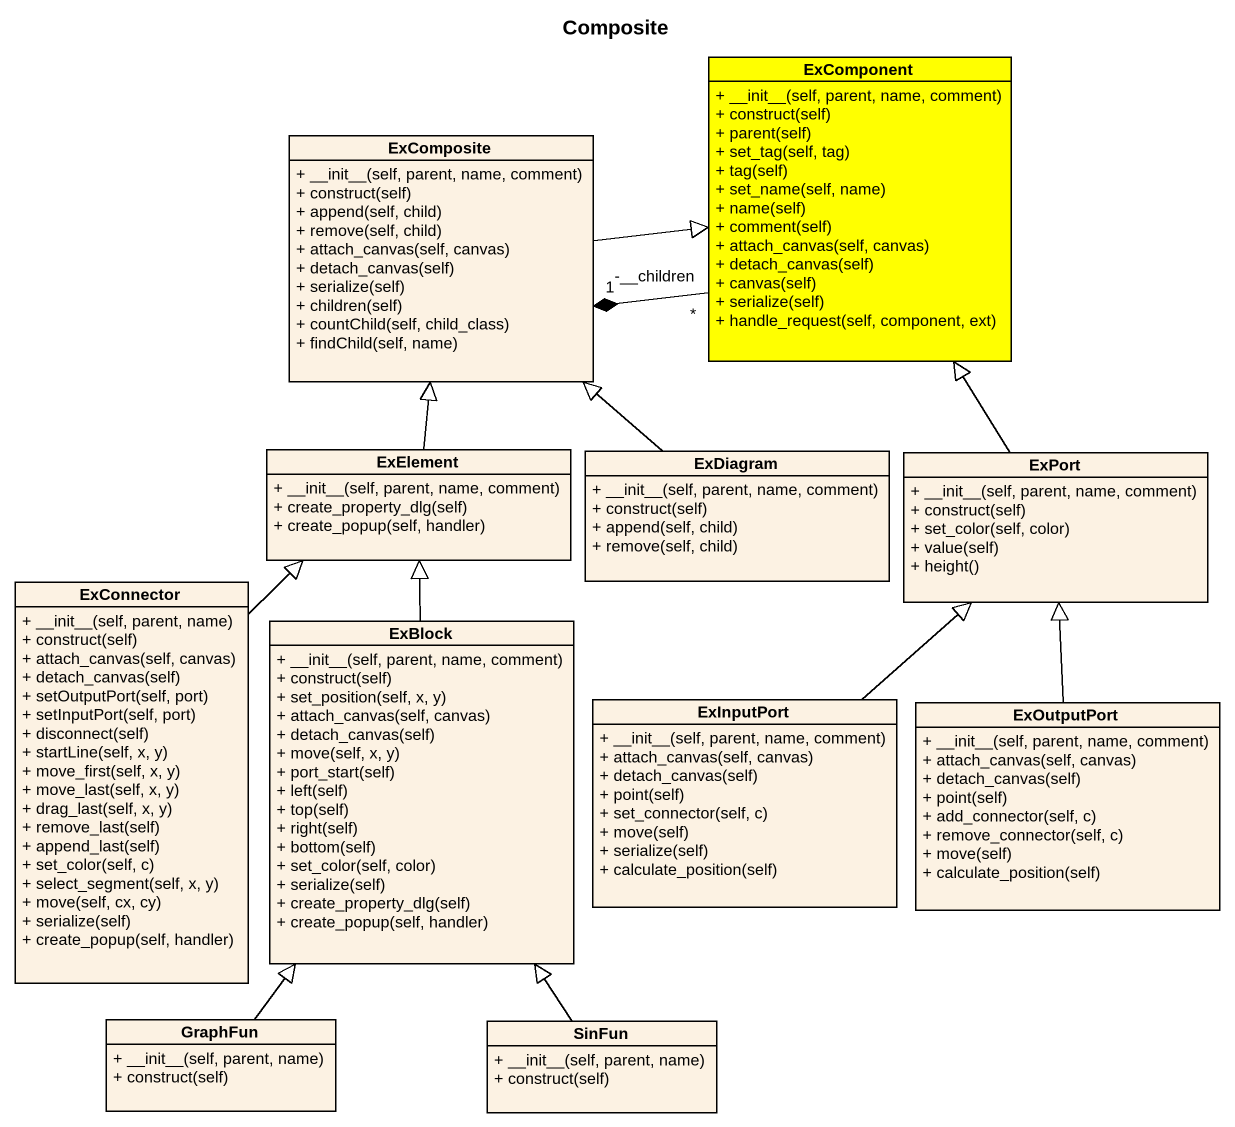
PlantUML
@startuml
title Composite
hide circle
hide empty members
skinparam classAttributeIconSize 0
class ExComponent #FFFF00 {
  + ~__init~__(self, parent, name, comment)
  + construct(self)
  + parent(self)
  + set_tag(self, tag)
  + tag(self)
  + set_name(self, name)
  + name(self)
  + comment(self)
  + attach_canvas(self, canvas)
  + detach_canvas(self)
  + canvas(self)
  + serialize(self)
  + handle_request(self, component, ext)
}
class ExComposite {
  + ~__init~__(self, parent, name, comment)
  + construct(self)
  + append(self, child)
  + remove(self, child)
  + attach_canvas(self, canvas)
  + detach_canvas(self)
  + serialize(self)
  + children(self)
  + countChild(self, child_class)
  + findChild(self, name)
}
class ExElement {
  + ~__init~__(self, parent, name, comment)
  + create_property_dlg(self)
  + create_popup(self, handler)
}
class ExDiagram {
  + ~__init~__(self, parent, name, comment)
  + construct(self)
  + append(self, child)
  + remove(self, child)
}
class ExPort {
  + ~__init~__(self, parent, name, comment)
  + construct(self)
  + set_color(self, color)
  + value(self)
  + height()
}
class ExConnector {
  + ~__init~__(self, parent, name)
  + construct(self)
  + attach_canvas(self, canvas)
  + detach_canvas(self)
  + setOutputPort(self, port)
  + setInputPort(self, port)
  + disconnect(self)
  + startLine(self, x, y)
  + move_first(self, x, y)
  + move_last(self, x, y)
  + drag_last(self, x, y)
  + remove_last(self)
  + append_last(self)
  + set_color(self, c)
  + select_segment(self, x, y)
  + move(self, cx, cy)
  + serialize(self)
  + create_popup(self, handler)
}
class ExBlock {
  + ~__init~__(self, parent, name, comment)
  + construct(self)
  + set_position(self, x, y)
  + attach_canvas(self, canvas)
  + detach_canvas(self)
  + move(self, x, y)
  + port_start(self)
  + left(self)
  + top(self)
  + right(self)
  + bottom(self)
  + set_color(self, color)
  + serialize(self)
  + create_property_dlg(self)
  + create_popup(self, handler)
}
class ExInputPort {
  + ~__init~__(self, parent, name, comment)
  + attach_canvas(self, canvas)
  + detach_canvas(self)
  + point(self)
  + set_connector(self, c)
  + move(self)
  + serialize(self)
  + calculate_position(self)
}
class ExOutputPort {
  + ~__init~__(self, parent, name, comment)
  + attach_canvas(self, canvas)
  + detach_canvas(self)
  + point(self)
  + add_connector(self, c)
  + remove_connector(self, c)
  + move(self)
  + calculate_position(self)
}
class GraphFun {
  + ~__init~__(self, parent, name)
  + construct(self)
}
class SinFun {
  + ~__init~__(self, parent, name)
  + construct(self)
}
ExComponent "-__children\n*" -left-* "1" ExComposite
ExComposite -right-|> ExComponent
ExElement -up-|> ExComposite
ExDiagram -up-|> ExComposite
ExPort -up-|> ExComponent
ExConnector -up-|> ExElement
ExBlock -up-|> ExElement
ExInputPort -up-|> ExPort
ExOutputPort -up-|> ExPort
GraphFun -up-|> ExBlock
SinFun -up-|> ExBlock
@enduml
